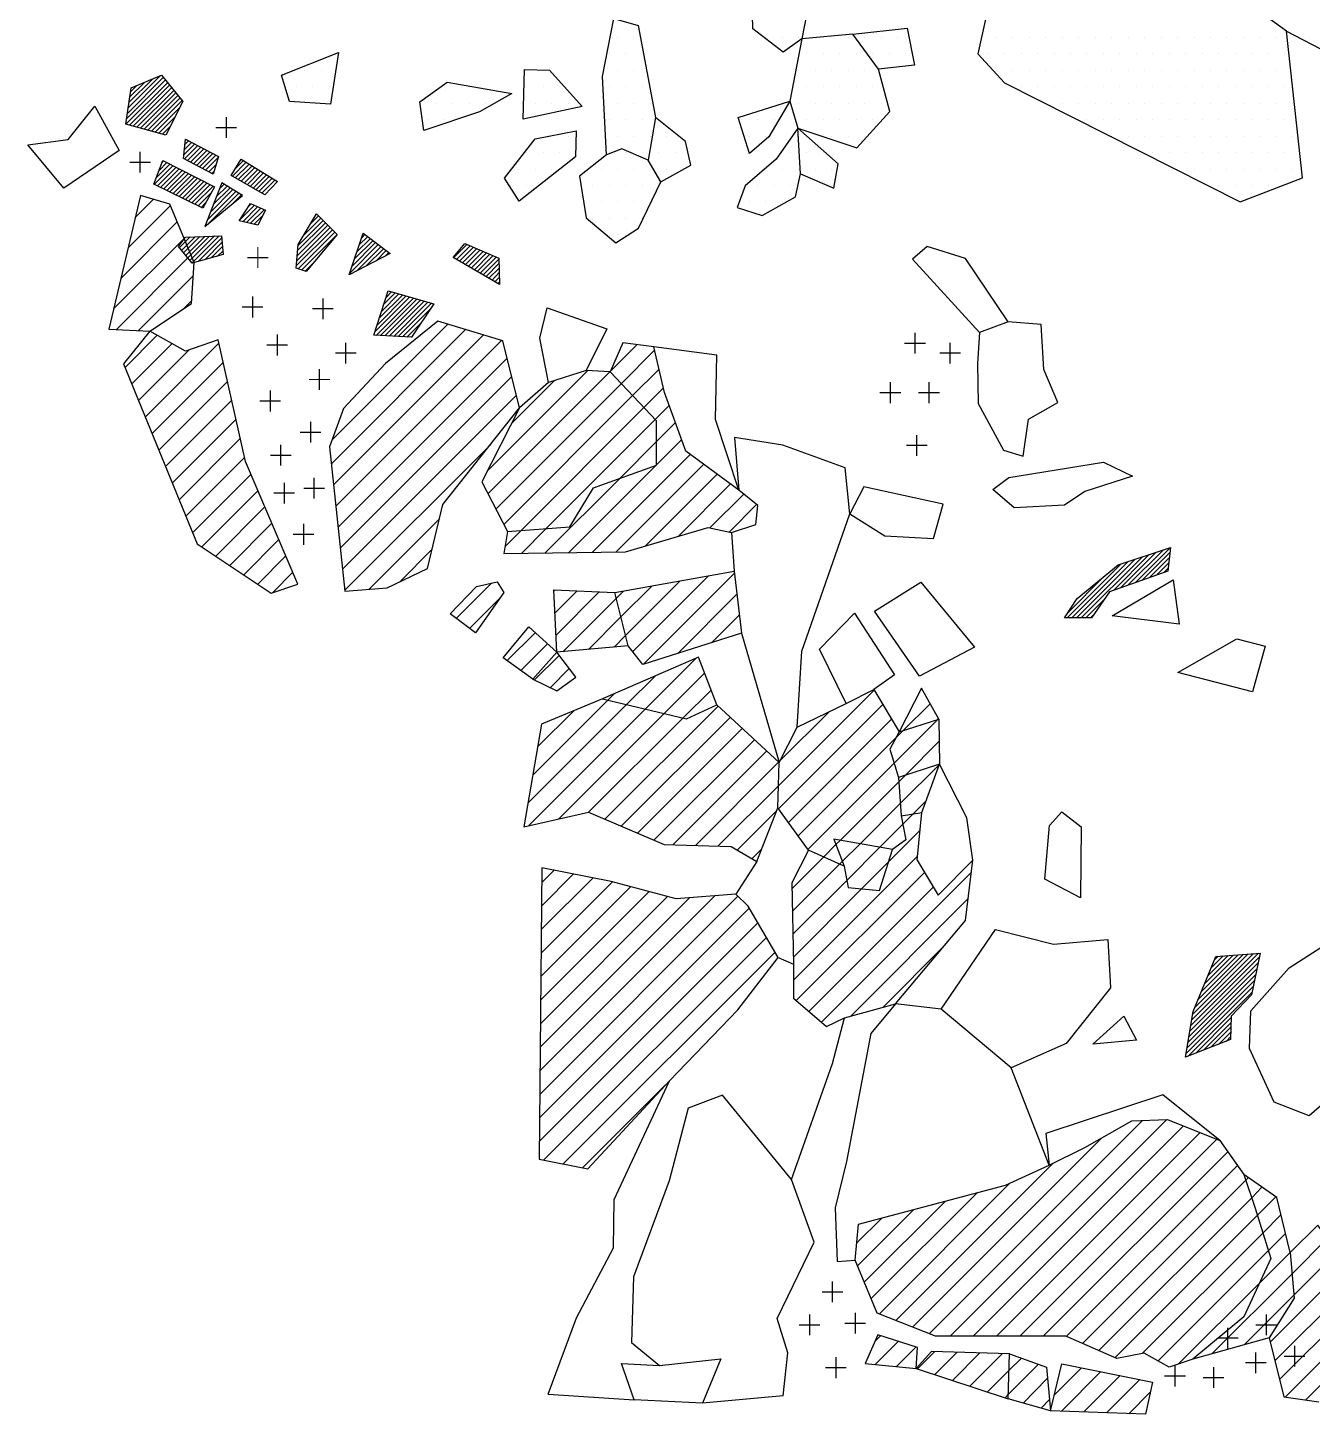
# Model space of a CAD drawing. Header units: metres. Extents: x -439 to -189, y -1561 to -1210.
# Drawn here: x -389.1 to -291.7, y -1560.7 to -1455.5 of the extents above; entities that cross this region are included whole.
import ezdxf

# ---------------------------------------------------------------- set-up
doc = ezdxf.new("R2010")
doc.units = ezdxf.units.M
doc.header["$LTSCALE"] = 25
doc.header["$MEASUREMENT"] = 0
doc.layers.get('0').update_dxf_attribs({"linetype": 'CONTINUOUS'})
for name, color, linetype in [('BEFUND', 1, 'CONTINUOUS'), ('FEUER', 1, 'CONTINUOUS'), ('KNOCHEN', 2, 'CONTINUOUS'), ('KNOCHENSCHRAFF', 2, 'CONTINUOUS'), ('STEINE', 4, 'CONTINUOUS'), ('STEINESCHRAFF', 4, 'CONTINUOUS')]:
    doc.layers.add(name, color=color, linetype=linetype)

# ---------------------------------------------------------------- blocks, each defined once
blk = doc.blocks.new('*X1')
at = {"color": 0}
for p, q in [((-381.51, -1461.61), (-379.06, -1459.16)), ((-381.69, -1462.85), (-378.53, -1459.7)), ((-381.63, -1462.44), (-378.69, -1459.5)), ((-381.57, -1462.03), (-378.85, -1459.31)), ((-381.45, -1461.2), (-379.67, -1459.42)), ((-381.41, -1462.93), (-378.37, -1459.89)), ((-381.38, -1460.78), (-380.28, -1459.68)), ((-381.32, -1460.37), (-380.89, -1459.93)), ((-381.13, -1463), (-378.21, -1460.08)), ((-380.85, -1463.08), (-378.05, -1460.28)), ((-380.57, -1463.15), (-377.89, -1460.47)), ((-380.29, -1463.23), (-377.73, -1460.67)), ((-380.01, -1463.3), (-377.57, -1460.86)), ((-379.73, -1463.37), (-377.41, -1461.06)), ((-379.45, -1463.45), (-377.6, -1461.59)), ((-379.18, -1463.52), (-377.95, -1462.3)), ((-378.9, -1463.6), (-378.31, -1463.01)), ((-377.28, -1465.17), (-376.46, -1464.35)), ((-377.24, -1464.77), (-376.69, -1464.22)), ((-377.2, -1464.38), (-376.92, -1464.1)), ((-377.16, -1463.98), (-377.15, -1463.98)), ((-377.25, -1465.49), (-376.23, -1464.47)), ((-377.02, -1465.61), (-376, -1464.59)), ((-376.79, -1465.73), (-375.77, -1464.71)), ((-376.55, -1465.85), (-375.54, -1464.84)), ((-376.32, -1465.97), (-375.31, -1464.96)), ((-376.09, -1466.09), (-375.08, -1465.08)), ((-375.86, -1466.22), (-374.85, -1465.21)), ((-375.63, -1466.34), (-374.7, -1465.41)), ((-379.52, -1467.4), (-378.12, -1466)), ((-379.38, -1466.91), (-378.35, -1465.88)), ((-379.28, -1467.52), (-377.88, -1466.12)), ((-379.17, -1466.35), (-378.58, -1465.76)), ((-379.05, -1467.64), (-377.65, -1466.24)), ((-378.96, -1465.78), (-378.82, -1465.64)), ((-378.81, -1467.76), (-377.41, -1466.36)), ((-378.57, -1467.87), (-377.18, -1466.48)), ((-375.39, -1466.46), (-374.86, -1465.92)), ((-375.16, -1466.58), (-375.01, -1466.43)), ((-373.6, -1466.79), (-372.55, -1465.74)), ((-373.38, -1466.92), (-372.33, -1465.87)), ((-373.37, -1466.2), (-372.77, -1465.61)), ((-373.15, -1467.05), (-372.11, -1466.01)), ((-372.93, -1467.18), (-371.9, -1466.14)), ((-372.71, -1467.31), (-371.68, -1466.28)), ((-372.48, -1467.44), (-371.46, -1466.41)), ((-372.26, -1467.57), (-371.24, -1466.55)), ((-378.34, -1467.99), (-376.94, -1466.59)), ((-378.1, -1468.11), (-376.71, -1466.71)), ((-377.86, -1468.22), (-376.47, -1466.83)), ((-377.63, -1468.34), (-376.24, -1466.95)), ((-377.39, -1468.46), (-376, -1467.07)), ((-377.15, -1468.57), (-375.77, -1467.19)), ((-376.92, -1468.69), (-375.54, -1467.31)), ((-376.68, -1468.81), (-375.3, -1467.43)), ((-376.44, -1468.92), (-375.07, -1467.55)), ((-374.83, -1468.37), (-374, -1467.54)), ((-374.61, -1467.79), (-374.22, -1467.41)), ((-372.03, -1467.7), (-371.02, -1466.68)), ((-371.81, -1467.83), (-370.8, -1466.81)), ((-371.59, -1467.96), (-370.58, -1466.95)), ((-371.36, -1468.09), (-370.36, -1467.08)), ((-376.21, -1469.04), (-375.21, -1468.05)), ((-375.49, -1470.1), (-373.34, -1467.95)), ((-375.44, -1470.4), (-373.12, -1468.08)), ((-375.27, -1469.52), (-373.56, -1467.81)), ((-375.05, -1468.94), (-373.78, -1467.68)), ((-373.48, -1468.79), (-372.91, -1468.21)), ((-375.97, -1469.16), (-375.62, -1468.8)), ((-373.04, -1470.11), (-371.93, -1469)), ((-372.82, -1470.25), (-371.69, -1469.12)), ((-372.53, -1470.31), (-371.44, -1469.23)), ((-372.37, -1469.09), (-372.17, -1468.89)), ((-372.24, -1470.38), (-371.2, -1469.34)), ((-371.95, -1470.44), (-371.32, -1469.81)), ((-368.72, -1473.22), (-366.19, -1470.69)), ((-368.68, -1472.83), (-366.36, -1470.51)), ((-368.65, -1472.44), (-366.54, -1470.33)), ((-368.61, -1472.06), (-366.72, -1470.16)), ((-368.2, -1471.29), (-366.89, -1469.98)), ((-367.69, -1470.43), (-367.07, -1469.8)), ((-377.61, -1472.21), (-376.8, -1471.4)), ((-377.45, -1472.41), (-376.43, -1471.39)), ((-377.3, -1472.6), (-376.06, -1471.37)), ((-377.14, -1472.8), (-375.7, -1471.36)), ((-376.98, -1473), (-375.33, -1471.35)), ((-376.82, -1473.19), (-374.96, -1471.33)), ((-376.67, -1473.39), (-374.6, -1471.32)), ((-376.19, -1473.27), (-374.4, -1471.48)), ((-375.7, -1473.13), (-374.38, -1471.81)), ((-368.75, -1473.6), (-366.01, -1470.86)), ((-368.61, -1473.82), (-365.83, -1471.04)), ((-368.34, -1473.9), (-365.66, -1471.22)), ((-364.33, -1473.07), (-362.93, -1471.67)), ((-364.15, -1472.54), (-363.13, -1471.52)), ((-363.97, -1472), (-363.33, -1471.37)), ((-363.78, -1471.47), (-363.54, -1471.22)), ((-375.21, -1472.99), (-374.36, -1472.14)), ((-374.72, -1472.85), (-374.33, -1472.47)), ((-364.69, -1474.14), (-362.53, -1471.98)), ((-364.51, -1473.61), (-362.73, -1471.82)), ((-364.18, -1473.99), (-362.32, -1472.13)), ((-363.44, -1473.6), (-362.12, -1472.28)), ((-362.7, -1473.21), (-361.92, -1472.43)), ((-361.96, -1472.82), (-361.72, -1472.58)), ((-356.81, -1472.98), (-355.8, -1471.97)), ((-356.59, -1473.11), (-355.55, -1472.07)), ((-356.36, -1473.24), (-355.31, -1472.18)), ((-356.14, -1473.37), (-355.06, -1472.29)), ((-355.92, -1473.5), (-354.81, -1472.39)), ((-355.69, -1473.63), (-354.56, -1472.5)), ((-355.47, -1473.76), (-354.32, -1472.61)), ((-355.24, -1473.89), (-354.07, -1472.71)), ((-355.02, -1474.02), (-353.82, -1472.82)), ((-368.08, -1473.99), (-367.45, -1473.37)), ((-354.8, -1474.15), (-353.58, -1472.93)), ((-354.57, -1474.28), (-353.38, -1473.08)), ((-354.35, -1474.41), (-353.37, -1473.42)), ((-354.13, -1474.54), (-353.36, -1473.77)), ((-353.9, -1474.67), (-353.35, -1474.11)), ((-353.68, -1474.8), (-353.34, -1474.46)), ((-353.46, -1474.93), (-353.33, -1474.8)), ((-362.77, -1478.58), (-360.15, -1475.96)), ((-362.6, -1478.06), (-360.42, -1475.88)), ((-362.44, -1477.54), (-360.7, -1475.81)), ((-362.27, -1477.03), (-360.98, -1475.73)), ((-362.11, -1476.51), (-361.25, -1475.65)), ((-361.94, -1475.99), (-361.53, -1475.57)), ((-362.7, -1478.87), (-359.87, -1476.04)), ((-362.37, -1478.89), (-359.6, -1476.12)), ((-362.03, -1478.91), (-359.32, -1476.19)), ((-361.7, -1478.93), (-359.04, -1476.27)), ((-361.36, -1478.95), (-358.77, -1476.35)), ((-361.03, -1478.96), (-358.49, -1476.43)), ((-360.69, -1478.98), (-358.59, -1476.88)), ((-360.36, -1479), (-359.28, -1477.92)), ((-360.02, -1479.02), (-359.97, -1478.97)), ((-309.54, -1500.31), (-305.09, -1495.86)), ((-309.19, -1500.31), (-304.56, -1495.69)), ((-306.74, -1498.22), (-304.03, -1495.51)), ((-306.2, -1498.02), (-303.5, -1495.33)), ((-305.65, -1497.83), (-302.98, -1495.16)), ((-305.1, -1497.64), (-302.45, -1494.98)), ((-304.55, -1497.44), (-302.45, -1495.33)), ((-304, -1497.25), (-302.49, -1495.73)), ((-310.25, -1500.31), (-306.15, -1496.21)), ((-309.9, -1500.31), (-305.62, -1496.04)), ((-303.45, -1497.05), (-302.54, -1496.13)), ((-302.91, -1496.86), (-302.58, -1496.53)), ((-310.18, -1499.89), (-307.49, -1497.2)), ((-309.51, -1498.86), (-309.44, -1498.79)), ((-308.84, -1500.31), (-307.48, -1498.95)), ((-308.48, -1500.31), (-308.28, -1500.11)), ((-300.95, -1531.67), (-295.76, -1526.48)), ((-300.88, -1531.24), (-295.67, -1526.03)), ((-300.81, -1530.82), (-295.74, -1525.75)), ((-300.74, -1530.4), (-296.12, -1525.78)), ((-300.59, -1529.89), (-296.51, -1525.81)), ((-300.34, -1529.29), (-296.89, -1525.84)), ((-300.09, -1528.68), (-297.27, -1525.87)), ((-299.83, -1528.08), (-297.65, -1525.9)), ((-299.58, -1527.47), (-298.03, -1525.93)), ((-299.33, -1526.87), (-298.42, -1525.95)), ((-299.08, -1526.26), (-298.8, -1525.98)), ((-301.08, -1532.51), (-295.95, -1527.38)), ((-301.02, -1532.09), (-295.86, -1526.93)), ((-301.22, -1533.36), (-296.14, -1528.27)), ((-301.15, -1532.93), (-296.04, -1527.82)), ((-301.07, -1533.56), (-296.23, -1528.72)), ((-300.49, -1533.34), (-297.8, -1530.64)), ((-299.92, -1533.11), (-297.81, -1531.01)), ((-299.34, -1532.89), (-297.83, -1531.37)), ((-298.76, -1532.67), (-297.84, -1531.74)), ((-298.19, -1532.44), (-297.85, -1532.1))]:
    blk.add_line(p, q, dxfattribs=at)
blk = doc.blocks.new('*X2')
at = {"color": 0}
for p, q in [((-380.97, -1469.92), (-379.6, -1468.54)), ((-381.52, -1472.23), (-378.3, -1469.01)), ((-382.07, -1474.55), (-377.78, -1470.26)), ((-382.62, -1476.87), (-377.26, -1471.51)), ((-382.4, -1478.42), (-376.98, -1473)), ((-380.72, -1478.5), (-376.57, -1474.36)), ((-377.28, -1476.83), (-376.7, -1476.25)), ((-366.04, -1486.8), (-357.26, -1478.03)), ((-381.75, -1481.3), (-379.31, -1478.86)), ((-366.09, -1488.62), (-355.9, -1478.43)), ((-365.92, -1490.22), (-354.54, -1478.84)), ((-381.24, -1482.56), (-378.18, -1479.5)), ((-380.73, -1483.81), (-376.89, -1479.97)), ((-380.21, -1485.07), (-374.62, -1479.47)), ((-365.75, -1491.82), (-353.18, -1479.25)), ((-344.91, -1481.58), (-342.91, -1479.58)), ((-344.08, -1482.53), (-341.56, -1480)), ((-379.7, -1486.32), (-374.29, -1480.92)), ((-365.58, -1493.42), (-352.75, -1480.59)), ((-365.41, -1495.02), (-352.4, -1482)), ((-354.25, -1489.15), (-346.63, -1481.54)), ((-354.2, -1490.88), (-344.96, -1481.63)), ((-352.4, -1485.54), (-349.16, -1482.29)), ((-343.23, -1483.44), (-341.22, -1481.43)), ((-379.19, -1487.58), (-373.97, -1482.36)), ((-353.61, -1492.05), (-344.08, -1482.53)), ((-342.37, -1484.35), (-340.89, -1482.86)), ((-378.67, -1488.83), (-373.64, -1483.8)), ((-365.24, -1496.61), (-352.05, -1483.42)), ((-353.01, -1493.22), (-343.23, -1483.44)), ((-351.69, -1493.67), (-342.37, -1484.35)), ((-341.51, -1485.26), (-340.45, -1484.19)), ((-378.16, -1490.08), (-373.32, -1485.24)), ((-349.78, -1493.53), (-341.51, -1485.26)), ((-341.42, -1486.93), (-339.97, -1485.48)), ((-377.65, -1491.34), (-372.99, -1486.68)), ((-365.07, -1498.21), (-354, -1487.14)), ((-344.21, -1489.72), (-341.42, -1486.93)), ((-341.42, -1488.7), (-339.5, -1486.78)), ((-377.13, -1492.59), (-372.67, -1488.13)), ((-346.28, -1495.32), (-338.84, -1487.89)), ((-344.48, -1495.3), (-337.83, -1488.64)), ((-376.62, -1493.85), (-372.18, -1489.41)), ((-348.07, -1495.35), (-341.44, -1488.72)), ((-342.26, -1494.85), (-336.81, -1489.39)), ((-341.44, -1488.72), (-341.42, -1488.7)), ((-375.93, -1494.92), (-371.65, -1490.65)), ((-349.87, -1495.38), (-344.21, -1489.72)), ((-339.77, -1494.12), (-335.79, -1490.14)), ((-337.37, -1493.48), (-334.79, -1490.91)), ((-335.89, -1493.78), (-333.82, -1491.71)), ((-374.87, -1495.63), (-371.13, -1491.89)), ((-363.22, -1498.13), (-357.89, -1492.79)), ((-373.8, -1496.34), (-370.6, -1493.13)), ((-352.91, -1494.89), (-351.69, -1493.67)), ((-351.66, -1495.41), (-349.78, -1493.53)), ((-372.74, -1497.04), (-370.07, -1494.37)), ((-371.68, -1497.75), (-369.54, -1495.61)), ((-360.87, -1497.54), (-358.46, -1495.13)), ((-370.54, -1498.38), (-369.02, -1496.85)), ((-342.41, -1503.83), (-335.5, -1496.92)), ((-356.61, -1500.35), (-353.92, -1497.66)), ((-344.12, -1500.24), (-341.77, -1497.89)), ((-343.77, -1501.65), (-339.62, -1497.5)), ((-343.22, -1502.87), (-337.46, -1497.12)), ((-355.59, -1501.1), (-353.28, -1498.79)), ((-349.22, -1498.27), (-349.14, -1498.19)), ((-349.13, -1499.95), (-347.45, -1498.26)), ((-349.04, -1501.63), (-345.76, -1498.34)), ((-348.53, -1502.88), (-344.48, -1498.83)), ((-344.48, -1498.83), (-343.92, -1498.27)), ((-339.81, -1503), (-335.31, -1498.5)), ((-337.22, -1502.18), (-335.13, -1500.08)), ((-346.58, -1502.7), (-344.12, -1500.24)), ((-352.74, -1503.55), (-350.62, -1501.43)), ((-351.71, -1504.3), (-349.69, -1502.27)), ((-344.63, -1502.52), (-343.77, -1501.65)), ((-350.67, -1505.02), (-348.8, -1503.15)), ((-342.26, -1507.22), (-338.41, -1503.37)), ((-349.47, -1505.59), (-348.04, -1504.16)), ((-343.69, -1506.88), (-341.53, -1504.72)), ((-340.84, -1507.57), (-337.77, -1504.49)), ((-345.11, -1506.54), (-344.64, -1506.06)), ((-339.42, -1507.91), (-337.28, -1505.78)), ((-332.17, -1513.04), (-324.91, -1505.78)), ((-321.39, -1505.79), (-321.29, -1505.69)), ((-351.17, -1514.36), (-343.69, -1506.88)), ((-351.13, -1516.08), (-342.26, -1507.22)), ((-350.81, -1512.23), (-345.11, -1506.54)), ((-350.45, -1510.1), (-347.69, -1507.35)), ((-348.84, -1515.56), (-340.84, -1507.57)), ((-345.33, -1515.59), (-336.74, -1507.01)), ((-332.16, -1514.79), (-324.25, -1506.88)), ((-332.04, -1511.14), (-328.35, -1507.45)), ((-322.69, -1508.86), (-320.65, -1506.82)), ((-346.57, -1515.06), (-339.42, -1507.91)), ((-344.09, -1516.12), (-335.83, -1507.86)), ((-331.41, -1515.82), (-323.58, -1507.99)), ((-323.39, -1511.33), (-320.08, -1508.02)), ((-320.08, -1508.02), (-320.01, -1507.95)), ((-342.85, -1516.64), (-334.91, -1508.71)), ((-341.61, -1517.17), (-333.99, -1509.56)), ((-330.67, -1516.84), (-323.25, -1509.42)), ((-323.25, -1509.42), (-322.69, -1508.86)), ((-322.55, -1512.26), (-319.97, -1509.67)), ((-340.19, -1517.52), (-333.07, -1510.41)), ((-338.47, -1517.57), (-332.16, -1511.26)), ((-329.92, -1517.86), (-323.39, -1511.33)), ((-322.92, -1514.39), (-319.95, -1511.43)), ((-327.48, -1517.19), (-323.03, -1512.74)), ((-323.03, -1512.74), (-322.55, -1512.26)), ((-336.76, -1517.63), (-332.17, -1513.04)), ((-325.97, -1517.45), (-322.92, -1514.39)), ((-321.94, -1515.18), (-320.95, -1514.2)), ((-335.29, -1517.92), (-332.32, -1514.96)), ((-324.46, -1517.71), (-322.73, -1515.97)), ((-322.73, -1515.97), (-321.94, -1515.18)), ((-323.81, -1518.82), (-321.4, -1516.42)), ((-334.17, -1518.57), (-333.45, -1517.85)), ((-328.73, -1518.44), (-327.8, -1517.5)), ((-327.8, -1517.5), (-327.48, -1517.19)), ((-327.32, -1518.79), (-325.97, -1517.45)), ((-326.98, -1520.23), (-324.46, -1517.71)), ((-331.15, -1520.86), (-328.73, -1518.44)), ((-331.11, -1522.58), (-327.52, -1518.99)), ((-331.01, -1527.79), (-321.6, -1518.38)), ((-327.52, -1518.99), (-327.32, -1518.79)), ((-325.85, -1520.86), (-323.81, -1518.82)), ((-350.16, -1523.95), (-346.23, -1520.03)), ((-350.14, -1522.17), (-347.71, -1519.74)), ((-350.12, -1520.38), (-349.19, -1519.45)), ((-330.81, -1529.35), (-321.08, -1519.62)), ((-328.9, -1530.99), (-317.51, -1519.6)), ((-350.21, -1529.31), (-341.97, -1521.07)), ((-350.19, -1527.53), (-343.37, -1520.7)), ((-350.17, -1525.74), (-344.76, -1520.33)), ((-331.07, -1524.31), (-326.98, -1520.23)), ((-331.03, -1526.04), (-325.85, -1520.86)), ((-329.86, -1530.17), (-320.42, -1520.73)), ((-350.28, -1536.46), (-335.25, -1521.42)), ((-350.27, -1534.67), (-337, -1521.4)), ((-350.25, -1532.88), (-338.91, -1521.55)), ((-350.23, -1531.1), (-340.58, -1521.45)), ((-326.68, -1530.53), (-317.76, -1521.61)), ((-350.3, -1538.24), (-334.39, -1522.33)), ((-350.32, -1540.03), (-333.73, -1523.44)), ((-349.98, -1541.45), (-333.08, -1524.55)), ((-324.24, -1529.86), (-319.58, -1525.2)), ((-348.49, -1541.74), (-332.42, -1525.66)), ((-347.01, -1542.02), (-340.73, -1535.74)), ((-320.72, -1554.62), (-304.54, -1538.44)), ((-319.14, -1554.81), (-302.7, -1538.37)), ((-317.38, -1554.81), (-301.42, -1538.86)), ((-321.99, -1554.12), (-307.65, -1539.78)), ((-315.61, -1554.81), (-300.16, -1539.36)), ((-313.84, -1554.82), (-298.89, -1539.87)), ((-312.08, -1554.82), (-298.07, -1540.81)), ((-323.26, -1553.63), (-311.31, -1541.68)), ((-310.32, -1554.83), (-297.34, -1541.85)), ((-324.53, -1553.13), (-314.6, -1543.2)), ((-309.09, -1555.37), (-296.7, -1542.98)), ((-296.7, -1542.98), (-296.51, -1542.79)), ((-325.13, -1551.96), (-317.09, -1543.92)), ((-307.86, -1555.9), (-296.25, -1544.3)), ((-296.25, -1544.3), (-295.47, -1543.51)), ((-295.82, -1545.63), (-294.42, -1544.24)), ((-326.17, -1549.47), (-321.9, -1545.19)), ((-325.65, -1550.71), (-319.49, -1544.56)), ((-326.23, -1547.75), (-324.3, -1545.82)), ((-306.63, -1556.44), (-295.82, -1545.63)), ((-295.4, -1546.98), (-294.03, -1545.61)), ((-304.55, -1556.13), (-295.4, -1546.98)), ((-294.99, -1548.34), (-293.68, -1547.03)), ((-293.19, -1550.08), (-290.52, -1547.4)), ((-303.35, -1556.69), (-294.99, -1548.34)), ((-295.67, -1550.78), (-293.34, -1548.45)), ((-293.05, -1551.7), (-289.78, -1548.43)), ((-294.84, -1555.26), (-289.05, -1549.46)), ((-299.27, -1556.15), (-293.19, -1550.08)), ((-294.49, -1556.67), (-288.31, -1550.5)), ((-301.82, -1556.93), (-295.67, -1550.78)), ((-296.81, -1555.46), (-293.05, -1551.7)), ((-294.13, -1558.09), (-287.56, -1551.52)), ((-293.71, -1559.43), (-286.76, -1552.48)), ((-324.84, -1555.21), (-324.41, -1554.77)), ((-324.83, -1556.96), (-323.07, -1555.2)), ((-323.21, -1557.11), (-321.73, -1555.64)), ((-321.62, -1557.29), (-320.32, -1555.99)), ((-320.29, -1557.72), (-318.6, -1556.03)), ((-318.96, -1558.16), (-316.87, -1556.08)), ((-317.63, -1558.6), (-315.15, -1556.13)), ((-314.73, -1559.24), (-312.43, -1556.94)), ((-314.68, -1557.42), (-313.73, -1556.47)), ((-310.67, -1556.95), (-310.64, -1556.91)), ((-316.3, -1559.04), (-314.68, -1557.42)), ((-313.6, -1559.88), (-311.76, -1558.03)), ((-311.24, -1559.29), (-309.16, -1557.21)), ((-310.69, -1560.5), (-307.69, -1557.5)), ((-308.99, -1560.56), (-306.22, -1557.8)), ((-292.15, -1559.64), (-289.91, -1557.4)), ((-307.28, -1560.63), (-304.75, -1558.1)), ((-305.57, -1560.69), (-303.95, -1559.06)), ((-314.97, -1559.48), (-314.73, -1559.24)), ((-312.23, -1560.27), (-311.61, -1559.65))]:
    blk.add_line(p, q, dxfattribs=at)
blk = doc.blocks.new('LB')
at = {"layer": 'FEUER', "const_width": 0.1}
for points in [[(0, 0), (0, -1.6)], [(-0.8, -0.8), (0.8, -0.8)]]:
    blk.add_lwpolyline(points, dxfattribs=at)
blk = doc.blocks.new('*X4')
at = {"color": 0}
for p, q in [((-344.375, -1456.25), (-344.375, -1456.25)), ((-343.125, -1456.25), (-343.125, -1456.25)), ((-333.125, -1456.25), (-333.125, -1456.25)), ((-331.875, -1456.25), (-331.875, -1456.25)), ((-330.625, -1456.25), (-330.625, -1456.25)), ((-328.125, -1456.25), (-328.125, -1456.25)), ((-326.875, -1456.25), (-326.875, -1456.25)), ((-325.625, -1456.25), (-325.625, -1456.25)), ((-324.375, -1456.25), (-324.375, -1456.25)), ((-323.125, -1456.25), (-323.125, -1456.25)), ((-315.625, -1456.25), (-315.625, -1456.25)), ((-314.375, -1456.25), (-314.375, -1456.25)), ((-313.125, -1456.25), (-313.125, -1456.25)), ((-311.875, -1456.25), (-311.875, -1456.25)), ((-310.625, -1456.25), (-310.625, -1456.25)), ((-309.375, -1456.25), (-309.375, -1456.25)), ((-308.125, -1456.25), (-308.125, -1456.25)), ((-306.875, -1456.25), (-306.875, -1456.25)), ((-305.625, -1456.25), (-305.625, -1456.25)), ((-304.375, -1456.25), (-304.375, -1456.25)), ((-303.125, -1456.25), (-303.125, -1456.25)), ((-301.875, -1456.25), (-301.875, -1456.25)), ((-300.625, -1456.25), (-300.625, -1456.25)), ((-299.375, -1456.25), (-299.375, -1456.25)), ((-298.125, -1456.25), (-298.125, -1456.25)), ((-296.875, -1456.25), (-296.875, -1456.25)), ((-295.625, -1456.25), (-295.625, -1456.25)), ((-294.375, -1456.25), (-294.375, -1456.25)), ((-345, -1457.5), (-345, -1457.5)), ((-343.75, -1457.5), (-343.75, -1457.5)), ((-342.5, -1457.5), (-342.5, -1457.5)), ((-330, -1457.5), (-330, -1457.5)), ((-328.75, -1457.5), (-328.75, -1457.5)), ((-327.5, -1457.5), (-327.5, -1457.5)), ((-326.25, -1457.5), (-326.25, -1457.5)), ((-325, -1457.5), (-325, -1457.5)), ((-323.75, -1457.5), (-323.75, -1457.5)), ((-322.5, -1457.5), (-322.5, -1457.5)), ((-316.25, -1457.5), (-316.25, -1457.5)), ((-315, -1457.5), (-315, -1457.5)), ((-313.75, -1457.5), (-313.75, -1457.5)), ((-312.5, -1457.5), (-312.5, -1457.5)), ((-311.25, -1457.5), (-311.25, -1457.5)), ((-310, -1457.5), (-310, -1457.5)), ((-308.75, -1457.5), (-308.75, -1457.5)), ((-307.5, -1457.5), (-307.5, -1457.5)), ((-306.25, -1457.5), (-306.25, -1457.5)), ((-305, -1457.5), (-305, -1457.5)), ((-303.75, -1457.5), (-303.75, -1457.5)), ((-302.5, -1457.5), (-302.5, -1457.5)), ((-301.25, -1457.5), (-301.25, -1457.5)), ((-300, -1457.5), (-300, -1457.5)), ((-298.75, -1457.5), (-298.75, -1457.5)), ((-297.5, -1457.5), (-297.5, -1457.5)), ((-296.25, -1457.5), (-296.25, -1457.5)), ((-295, -1457.5), (-295, -1457.5)), ((-293.75, -1457.5), (-293.75, -1457.5)), ((-368.125, -1458.75), (-368.125, -1458.75)), ((-366.875, -1458.75), (-366.875, -1458.75)), ((-350.625, -1458.75), (-350.625, -1458.75)), ((-344.375, -1458.75), (-344.375, -1458.75)), ((-343.125, -1458.75), (-343.125, -1458.75)), ((-330.625, -1458.75), (-330.625, -1458.75)), ((-329.375, -1458.75), (-329.375, -1458.75)), ((-328.125, -1458.75), (-328.125, -1458.75)), ((-326.875, -1458.75), (-326.875, -1458.75)), ((-325.625, -1458.75), (-325.625, -1458.75)), ((-315.625, -1458.75), (-315.625, -1458.75)), ((-314.375, -1458.75), (-314.375, -1458.75)), ((-313.125, -1458.75), (-313.125, -1458.75)), ((-311.875, -1458.75), (-311.875, -1458.75)), ((-310.625, -1458.75), (-310.625, -1458.75)), ((-309.375, -1458.75), (-309.375, -1458.75)), ((-308.125, -1458.75), (-308.125, -1458.75)), ((-306.875, -1458.75), (-306.875, -1458.75)), ((-305.625, -1458.75), (-305.625, -1458.75)), ((-304.375, -1458.75), (-304.375, -1458.75)), ((-303.125, -1458.75), (-303.125, -1458.75)), ((-301.875, -1458.75), (-301.875, -1458.75)), ((-300.625, -1458.75), (-300.625, -1458.75)), ((-299.375, -1458.75), (-299.375, -1458.75)), ((-298.125, -1458.75), (-298.125, -1458.75)), ((-296.875, -1458.75), (-296.875, -1458.75)), ((-295.625, -1458.75), (-295.625, -1458.75)), ((-294.375, -1458.75), (-294.375, -1458.75)), ((-368.75, -1460), (-368.75, -1460)), ((-367.5, -1460), (-367.5, -1460)), ((-366.25, -1460), (-366.25, -1460)), ((-357.5, -1460), (-357.5, -1460)), ((-356.25, -1460), (-356.25, -1460)), ((-351.25, -1460), (-351.25, -1460)), ((-350, -1460), (-350, -1460)), ((-348.75, -1460), (-348.75, -1460)), ((-345, -1460), (-345, -1460)), ((-343.75, -1460), (-343.75, -1460)), ((-342.5, -1460), (-342.5, -1460)), ((-330, -1460), (-330, -1460)), ((-328.75, -1460), (-328.75, -1460)), ((-327.5, -1460), (-327.5, -1460)), ((-326.25, -1460), (-326.25, -1460)), ((-325, -1460), (-325, -1460)), ((-313.75, -1460), (-313.75, -1460)), ((-312.5, -1460), (-312.5, -1460)), ((-311.25, -1460), (-311.25, -1460)), ((-310, -1460), (-310, -1460)), ((-308.75, -1460), (-308.75, -1460)), ((-307.5, -1460), (-307.5, -1460)), ((-306.25, -1460), (-306.25, -1460)), ((-305, -1460), (-305, -1460)), ((-303.75, -1460), (-303.75, -1460)), ((-302.5, -1460), (-302.5, -1460)), ((-301.25, -1460), (-301.25, -1460)), ((-300, -1460), (-300, -1460)), ((-298.75, -1460), (-298.75, -1460)), ((-297.5, -1460), (-297.5, -1460)), ((-296.25, -1460), (-296.25, -1460)), ((-295, -1460), (-295, -1460)), ((-293.75, -1460), (-293.75, -1460)), ((-366.875, -1461.25), (-366.875, -1461.25)), ((-358.125, -1461.25), (-358.125, -1461.25)), ((-356.875, -1461.25), (-356.875, -1461.25)), ((-355.625, -1461.25), (-355.625, -1461.25)), ((-354.375, -1461.25), (-354.375, -1461.25)), ((-350.625, -1461.25), (-350.625, -1461.25)), ((-349.375, -1461.25), (-349.375, -1461.25)), ((-348.125, -1461.25), (-348.125, -1461.25)), ((-344.375, -1461.25), (-344.375, -1461.25)), ((-343.125, -1461.25), (-343.125, -1461.25)), ((-341.875, -1461.25), (-341.875, -1461.25)), ((-330.625, -1461.25), (-330.625, -1461.25)), ((-329.375, -1461.25), (-329.375, -1461.25)), ((-328.125, -1461.25), (-328.125, -1461.25)), ((-326.875, -1461.25), (-326.875, -1461.25)), ((-325.625, -1461.25), (-325.625, -1461.25)), ((-324.375, -1461.25), (-324.375, -1461.25)), ((-311.875, -1461.25), (-311.875, -1461.25)), ((-310.625, -1461.25), (-310.625, -1461.25)), ((-309.375, -1461.25), (-309.375, -1461.25)), ((-308.125, -1461.25), (-308.125, -1461.25)), ((-306.875, -1461.25), (-306.875, -1461.25)), ((-305.625, -1461.25), (-305.625, -1461.25)), ((-304.375, -1461.25), (-304.375, -1461.25)), ((-303.125, -1461.25), (-303.125, -1461.25)), ((-301.875, -1461.25), (-301.875, -1461.25)), ((-300.625, -1461.25), (-300.625, -1461.25)), ((-299.375, -1461.25), (-299.375, -1461.25)), ((-298.125, -1461.25), (-298.125, -1461.25)), ((-296.875, -1461.25), (-296.875, -1461.25)), ((-295.625, -1461.25), (-295.625, -1461.25)), ((-294.375, -1461.25), (-294.375, -1461.25)), ((-293.125, -1461.25), (-293.125, -1461.25)), ((-358.75, -1462.5), (-358.75, -1462.5)), ((-357.5, -1462.5), (-357.5, -1462.5)), ((-345, -1462.5), (-345, -1462.5)), ((-343.75, -1462.5), (-343.75, -1462.5)), ((-342.5, -1462.5), (-342.5, -1462.5)), ((-335, -1462.5), (-335, -1462.5)), ((-333.75, -1462.5), (-333.75, -1462.5)), ((-332.5, -1462.5), (-332.5, -1462.5)), ((-330, -1462.5), (-330, -1462.5)), ((-328.75, -1462.5), (-328.75, -1462.5)), ((-327.5, -1462.5), (-327.5, -1462.5)), ((-326.25, -1462.5), (-326.25, -1462.5)), ((-325, -1462.5), (-325, -1462.5)), ((-308.75, -1462.5), (-308.75, -1462.5)), ((-307.5, -1462.5), (-307.5, -1462.5)), ((-306.25, -1462.5), (-306.25, -1462.5)), ((-305, -1462.5), (-305, -1462.5)), ((-303.75, -1462.5), (-303.75, -1462.5)), ((-302.5, -1462.5), (-302.5, -1462.5)), ((-301.25, -1462.5), (-301.25, -1462.5)), ((-300, -1462.5), (-300, -1462.5)), ((-298.75, -1462.5), (-298.75, -1462.5)), ((-297.5, -1462.5), (-297.5, -1462.5)), ((-296.25, -1462.5), (-296.25, -1462.5)), ((-295, -1462.5), (-295, -1462.5)), ((-293.75, -1462.5), (-293.75, -1462.5)), ((-349.375, -1463.75), (-349.375, -1463.75)), ((-348.125, -1463.75), (-348.125, -1463.75)), ((-344.375, -1463.75), (-344.375, -1463.75)), ((-343.125, -1463.75), (-343.125, -1463.75)), ((-341.875, -1463.75), (-341.875, -1463.75)), ((-340.625, -1463.75), (-340.625, -1463.75)), ((-334.375, -1463.75), (-334.375, -1463.75)), ((-333.125, -1463.75), (-333.125, -1463.75)), ((-330.625, -1463.75), (-330.625, -1463.75)), ((-328.125, -1463.75), (-328.125, -1463.75)), ((-326.875, -1463.75), (-326.875, -1463.75)), ((-325.625, -1463.75), (-325.625, -1463.75)), ((-306.875, -1463.75), (-306.875, -1463.75)), ((-305.625, -1463.75), (-305.625, -1463.75)), ((-304.375, -1463.75), (-304.375, -1463.75)), ((-303.125, -1463.75), (-303.125, -1463.75)), ((-301.875, -1463.75), (-301.875, -1463.75)), ((-300.625, -1463.75), (-300.625, -1463.75)), ((-299.375, -1463.75), (-299.375, -1463.75)), ((-298.125, -1463.75), (-298.125, -1463.75)), ((-296.875, -1463.75), (-296.875, -1463.75)), ((-295.625, -1463.75), (-295.625, -1463.75)), ((-294.375, -1463.75), (-294.375, -1463.75)), ((-293.125, -1463.75), (-293.125, -1463.75)), ((-351.25, -1465), (-351.25, -1465)), ((-350, -1465), (-350, -1465)), ((-348.75, -1465), (-348.75, -1465)), ((-345, -1465), (-345, -1465)), ((-343.75, -1465), (-343.75, -1465)), ((-342.5, -1465), (-342.5, -1465)), ((-341.25, -1465), (-341.25, -1465)), ((-340, -1465), (-340, -1465)), ((-331.25, -1465), (-331.25, -1465)), ((-330, -1465), (-330, -1465)), ((-328.75, -1465), (-328.75, -1465)), ((-303.75, -1465), (-303.75, -1465)), ((-302.5, -1465), (-302.5, -1465)), ((-301.25, -1465), (-301.25, -1465)), ((-300, -1465), (-300, -1465)), ((-298.75, -1465), (-298.75, -1465)), ((-297.5, -1465), (-297.5, -1465)), ((-296.25, -1465), (-296.25, -1465)), ((-295, -1465), (-295, -1465)), ((-293.75, -1465), (-293.75, -1465)), ((-351.875, -1466.25), (-351.875, -1466.25)), ((-350.625, -1466.25), (-350.625, -1466.25)), ((-349.375, -1466.25), (-349.375, -1466.25)), ((-345.625, -1466.25), (-345.625, -1466.25)), ((-344.375, -1466.25), (-344.375, -1466.25)), ((-343.125, -1466.25), (-343.125, -1466.25)), ((-341.875, -1466.25), (-341.875, -1466.25)), ((-340.625, -1466.25), (-340.625, -1466.25)), ((-339.375, -1466.25), (-339.375, -1466.25)), ((-333.125, -1466.25), (-333.125, -1466.25)), ((-331.875, -1466.25), (-331.875, -1466.25)), ((-330.625, -1466.25), (-330.625, -1466.25)), ((-329.375, -1466.25), (-329.375, -1466.25)), ((-328.125, -1466.25), (-328.125, -1466.25)), ((-301.875, -1466.25), (-301.875, -1466.25)), ((-300.625, -1466.25), (-300.625, -1466.25)), ((-299.375, -1466.25), (-299.375, -1466.25)), ((-298.125, -1466.25), (-298.125, -1466.25)), ((-296.875, -1466.25), (-296.875, -1466.25)), ((-295.625, -1466.25), (-295.625, -1466.25)), ((-294.375, -1466.25), (-294.375, -1466.25)), ((-293.125, -1466.25), (-293.125, -1466.25)), ((-352.5, -1467.5), (-352.5, -1467.5)), ((-351.25, -1467.5), (-351.25, -1467.5)), ((-346.25, -1467.5), (-346.25, -1467.5)), ((-345, -1467.5), (-345, -1467.5)), ((-343.75, -1467.5), (-343.75, -1467.5)), ((-342.5, -1467.5), (-342.5, -1467.5)), ((-341.25, -1467.5), (-341.25, -1467.5)), ((-333.75, -1467.5), (-333.75, -1467.5)), ((-332.5, -1467.5), (-332.5, -1467.5)), ((-331.25, -1467.5), (-331.25, -1467.5)), ((-298.75, -1467.5), (-298.75, -1467.5)), ((-297.5, -1467.5), (-297.5, -1467.5)), ((-296.25, -1467.5), (-296.25, -1467.5)), ((-295, -1467.5), (-295, -1467.5)), ((-346.875, -1468.75), (-346.875, -1468.75)), ((-345.625, -1468.75), (-345.625, -1468.75)), ((-344.375, -1468.75), (-344.375, -1468.75)), ((-343.125, -1468.75), (-343.125, -1468.75)), ((-341.875, -1468.75), (-341.875, -1468.75)), ((-334.375, -1468.75), (-334.375, -1468.75)), ((-333.125, -1468.75), (-333.125, -1468.75)), ((-331.875, -1468.75), (-331.875, -1468.75)), ((-346.25, -1470), (-346.25, -1470)), ((-345, -1470), (-345, -1470)), ((-343.75, -1470), (-343.75, -1470)), ((-342.5, -1470), (-342.5, -1470)), ((-344.375, -1471.25), (-344.375, -1471.25))]:
    blk.add_line(p, q, dxfattribs=at)

msp = doc.modelspace()

# ---------------------------------------------------------------- linework, layer by layer
at = {"layer": 'BEFUND'}
msp.add_lwpolyline([(-293.6, -1455.8), (-282.71, -1461.46), (-267.27, -1464.38), (-255.01, -1473.11), (-248.18, -1476.73), (-235.81, -1480.46), (-232.76, -1486.93), (-229.6, -1490.55)], dxfattribs=at)
at = {"layer": 'KNOCHEN'}
for points in [[(-377.36, -1461.12), (-378.64, -1463.67), (-381.69, -1462.85), (-381.28, -1460.1), (-378.99, -1459.13), (-377.36, -1461.12)], [(-377.31, -1465.45), (-377.16, -1463.98), (-374.66, -1465.3), (-375.07, -1466.63), (-377.31, -1465.45)], [(-379.56, -1467.39), (-378.89, -1465.6), (-374.97, -1467.59), (-375.84, -1469.22), (-379.56, -1467.39)], [(-373.7, -1466.73), (-372.93, -1465.51), (-370.18, -1467.19), (-371.15, -1468.21), (-373.7, -1466.73)], [(-375.69, -1470.6), (-372.83, -1468.26), (-374.41, -1467.29), (-375.69, -1470.6)], [(-373.09, -1470.19), (-372.22, -1468.87), (-371.1, -1469.38), (-371.66, -1470.5), (-373.09, -1470.19)], [(-368.76, -1473.76), (-368.61, -1471.98), (-367.23, -1469.64), (-365.65, -1471.22), (-368, -1474.02), (-368.76, -1473.76)], [(-376.66, -1473.4), (-377.68, -1472.13), (-377.17, -1471.41), (-374.42, -1471.31), (-374.31, -1472.74), (-376.66, -1473.4)], [(-364.74, -1474.28), (-363.67, -1471.12), (-361.63, -1472.65), (-364.74, -1474.28)], [(-353.33, -1475), (-356.84, -1472.96), (-355.97, -1471.89), (-353.38, -1473.01), (-353.33, -1475)], [(-362.86, -1478.86), (-361.79, -1475.5), (-358.32, -1476.47), (-360.01, -1479.02), (-362.86, -1478.86)], [(-308.42, -1500.31), (-310.46, -1500.31), (-309.49, -1498.83), (-306.38, -1496.29), (-302.4, -1494.97), (-302.61, -1496.75), (-307.04, -1498.33), (-308.42, -1500.31)], [(-301.27, -1533.63), (-300.7, -1530.17), (-298.97, -1526), (-295.61, -1525.74), (-296.27, -1528.9), (-297.8, -1530.53), (-297.85, -1532.31), (-301.27, -1533.63)]]:
    msp.add_lwpolyline(points, dxfattribs=at)
at = {"layer": 'STEINE'}
for points in [[(-316.48, -1455.01), (-317.04, -1457.51), (-315, -1459.7), (-297.13, -1468.74), (-292.39, -1466.91), (-293.6, -1455.8), (-303.33, -1448.76), (-303.89, -1447.28), (-307.35, -1445.14), (-307.2, -1444.02), (-312.08, -1441.01), (-316.48, -1455.01)], [(-330.39, -1456.38), (-331.81, -1457.39), (-334.1, -1455.61), (-334.15, -1453.42), (-329.87, -1453.63), (-330.39, -1456.38)], [(-345.22, -1465.18), (-345.52, -1459.22), (-344.65, -1454.84), (-342.82, -1455.35), (-341.5, -1462.33), (-342.06, -1465.59)], [(-331.31, -1461.11), (-330.7, -1463.15), (-326.22, -1464.63), (-323.72, -1461.89), (-324.58, -1458.68), (-326.51, -1456.02), (-330.39, -1456.38), (-331.31, -1461.11)], [(-326.51, -1456.02), (-322.39, -1455.57), (-321.83, -1458.37), (-324.58, -1458.68)], [(-369.26, -1461.13), (-369.87, -1459.14), (-365.54, -1457.41), (-366.15, -1461.34), (-369.26, -1461.13)], [(-351.53, -1462.47), (-351.43, -1458.7), (-349.54, -1458.75), (-347.05, -1461.51), (-351.53, -1462.47)], [(-359.07, -1463.33), (-359.38, -1461.14), (-357.29, -1459.66), (-352.4, -1460.53), (-354.84, -1461.91), (-359.07, -1463.33)], [(-334.37, -1465.08), (-335.23, -1462.33), (-331.31, -1461.11), (-332.89, -1463.81), (-334.37, -1465.08)], [(-389.13, -1464.42), (-386.07, -1464.02), (-384.03, -1461.47), (-382.2, -1464.84), (-386.38, -1467.69), (-389.13, -1464.42)], [(-341.09, -1467.22), (-338.8, -1465.95), (-339.21, -1464.16), (-341.5, -1462.33)], [(-352.96, -1466.95), (-350.62, -1463.95), (-347.51, -1463.34), (-347.56, -1465.33), (-351.85, -1468.69), (-352.96, -1466.95)], [(-330.7, -1463.15), (-330.7, -1463.15), (-332.33, -1465.49), (-334.68, -1467.53), (-335.29, -1469.16), (-333.4, -1469.77), (-330.86, -1468.35), (-330.5, -1466.62), (-330.7, -1463.15)], [(-330.5, -1466.62), (-327.95, -1467.69), (-327.64, -1465.86), (-330.7, -1463.15)], [(-344.05, -1464.72), (-345.22, -1465.18), (-347.26, -1466.8), (-346.75, -1469.96), (-344.51, -1471.85), (-342.78, -1470.73), (-341.09, -1467.22), (-342.06, -1465.59), (-344.05, -1464.72)], [(-380.58, -1468.25), (-382.98, -1478.39), (-379.87, -1478.54), (-376.71, -1476.46), (-376.51, -1473.35), (-378.34, -1468.92), (-380.58, -1468.25)], [(-314.72, -1477.84), (-317.97, -1473.05), (-320.87, -1472.13), (-322, -1473.09), (-316.91, -1478.65)], [(-349.62, -1482.44), (-350.28, -1479.08), (-349.71, -1476.79), (-345.18, -1478.37), (-346.76, -1481.53)], [(-351.81, -1484.38), (-353.08, -1479.28), (-358.02, -1477.8), (-361.99, -1481), (-365.16, -1484.41), (-366.23, -1487.32), (-365.07, -1498.27), (-361.86, -1498.02), (-358.8, -1496.55), (-357.62, -1491.71), (-351.81, -1484.38)], [(-314.72, -1477.84), (-316.91, -1478.65), (-317.06, -1481), (-317.01, -1484.05), (-315.08, -1487.57), (-313.6, -1488.03), (-313.19, -1485.23), (-310.95, -1483.96), (-312.02, -1481.46), (-312.22, -1478.05), (-314.72, -1477.84)], [(-376.27, -1494.69), (-370.67, -1498.42), (-368.63, -1497.76), (-372.6, -1488.43), (-374.68, -1479.21), (-377.17, -1480.07), (-379.87, -1478.54), (-381.86, -1481.04), (-376.27, -1494.69)], [(-352.73, -1493.75), (-352.99, -1495.43), (-343.77, -1495.29), (-337.5, -1493.46), (-335.72, -1493.82), (-333.88, -1493.21), (-333.73, -1491.78), (-335.16, -1490.61), (-339.18, -1487.65), (-340.8, -1483.21), (-341.62, -1479.75), (-343.96, -1479.44), (-344.93, -1481.63)], [(-335.16, -1490.61), (-336.93, -1485.26), (-336.83, -1480.37), (-341.62, -1479.75)], [(-354.67, -1489.98), (-352.73, -1493.75), (-348, -1493.4), (-346.21, -1490.44), (-341.42, -1488.72), (-341.42, -1485.35), (-344.93, -1481.63), (-346.76, -1481.53), (-349.62, -1482.44), (-351.81, -1484.38), (-354.67, -1489.98)], [(-335.72, -1493.82), (-335.52, -1496.77), (-334.96, -1501.46), (-332.12, -1511.29), (-330.74, -1508.59), (-330.38, -1502.84), (-326.75, -1492.4), (-327.11, -1488.93), (-331.84, -1487.2), (-335.51, -1486.63), (-335.16, -1490.61)], [(-314.27, -1491.95), (-315.9, -1490.57), (-314.68, -1489.66), (-307.49, -1488.49), (-305.3, -1489.56), (-308.92, -1490.73), (-310.45, -1491.75), (-314.27, -1491.95)], [(-326.75, -1492.4), (-324.1, -1494.08), (-320.39, -1494.29), (-319.67, -1491.69), (-325.68, -1490.36), (-326.75, -1492.4)], [(-334.96, -1501.46), (-342.45, -1503.85), (-343.57, -1502.42), (-344.59, -1498.39), (-335.52, -1496.77)], [(-355.14, -1501.44), (-357.07, -1500.01), (-355.08, -1497.92), (-353.5, -1497.57), (-352.99, -1498.38), (-355.14, -1501.44)], [(-321.47, -1504.73), (-324.87, -1499.79), (-321.36, -1497.6), (-317.29, -1502.54), (-321.47, -1504.73)], [(-306.84, -1500.16), (-302.2, -1497.41), (-301.75, -1500.78), (-306.84, -1500.16)], [(-343.57, -1502.42), (-348.97, -1502.92), (-349.22, -1498.18), (-344.59, -1498.39)], [(-327.02, -1506.81), (-329.05, -1502.69), (-326.4, -1499.94), (-323.35, -1504.63), (-324.93, -1505.75)], [(-350.81, -1504.96), (-353.05, -1503.33), (-351.11, -1500.98), (-348.97, -1502.92), (-350.81, -1504.96)], [(-301.85, -1504.44), (-297.37, -1501.9), (-295.23, -1502.46), (-296.2, -1505.93), (-301.85, -1504.44)], [(-350.81, -1504.96), (-348.98, -1505.83), (-347.55, -1504.81), (-348.97, -1502.92)], [(-345.51, -1506.44), (-339.15, -1507.97), (-336.85, -1506.91), (-338.22, -1503.29), (-345.51, -1506.44)], [(-345.51, -1506.44), (-350.15, -1508.37), (-351.48, -1516.17)], [(-332.12, -1511.29), (-330.74, -1508.59), (-327.02, -1506.81), (-324.93, -1505.75), (-323, -1508.96), (-323.71, -1510.28), (-323.05, -1512.42), (-322.85, -1515.33), (-322.5, -1517.16), (-323.52, -1517.87), (-327.95, -1517.1), (-327.18, -1519.14)], [(-319.99, -1507.99), (-321.31, -1505.65), (-323, -1508.96)], [(-333.81, -1518.78), (-332.22, -1514.71), (-332.12, -1511.29), (-336.85, -1506.91)], [(-323, -1508.96), (-319.99, -1507.99), (-319.94, -1511.41)], [(-322.85, -1515.33), (-321.27, -1515.07), (-319.94, -1511.41), (-323.05, -1512.42)], [(-321.63, -1518.69), (-320.05, -1521.34), (-317.4, -1518.69), (-317.86, -1515.48), (-319.94, -1511.41)], [(-327.18, -1519.14), (-329.88, -1517.92), (-332.22, -1514.71)], [(-351.48, -1516.17), (-346.59, -1515.05), (-340.84, -1517.5), (-335.74, -1517.66), (-333.81, -1518.78), (-335.39, -1521.27)], [(-321.63, -1518.69), (-321.27, -1515.07)], [(-309.25, -1521.55), (-311.95, -1520.12), (-311.59, -1516.05), (-310.67, -1515.03), (-309.2, -1516.15), (-309.25, -1521.55)], [(-329.88, -1517.92), (-331.16, -1520.41), (-331.01, -1526.58), (-331.01, -1529.17), (-328.52, -1531.32), (-327.14, -1530.66), (-323.27, -1529.59), (-317.97, -1523.28), (-317.4, -1518.69)], [(-327.18, -1519.14), (-326.88, -1520.77), (-324.49, -1520.98), (-323.52, -1517.87)], [(-332.18, -1526.07), (-334.47, -1522.19), (-335.39, -1521.27), (-339.92, -1521.63), (-344.86, -1520.3), (-350.11, -1519.27), (-350.33, -1541.38)], [(-319.81, -1530), (-315.68, -1523.94), (-311.3, -1525.07), (-307.17, -1524.71), (-306.97, -1528.38), (-310.33, -1532.61), (-314.51, -1534.44)], [(-283.95, -1536.91), (-289.65, -1536.14), (-291.9, -1538.08), (-294.55, -1537.05), (-296.43, -1532.98), (-296.32, -1530.12), (-293.42, -1526.87), (-289.24, -1524.17), (-284.86, -1528.91), (-284.91, -1533.19), (-283.13, -1535.64), (-283.95, -1536.91)], [(-349.64, -1559.21), (-347.49, -1553.41), (-344.68, -1548.11), (-344.63, -1544.45), (-340.44, -1535.43), (-335.24, -1530.04), (-332.18, -1526.07), (-331.01, -1526.58)], [(-311.62, -1541.83), (-314.51, -1534.44), (-319.81, -1530), (-323.27, -1529.59), (-325.16, -1531.83), (-327, -1541.56), (-327.87, -1545.07), (-327.72, -1549.15), (-326.35, -1549.05)], [(-331.18, -1542.93), (-328.06, -1534.12), (-327.14, -1530.66)], [(-308.3, -1532.66), (-305.95, -1530.52), (-304.99, -1532.36), (-308.3, -1532.66)], [(-350.33, -1541.38), (-346.62, -1542.1), (-340.44, -1535.43)], [(-331.18, -1542.93), (-336.42, -1536.51), (-339.02, -1537.52), (-340.45, -1543.02), (-343.16, -1550.31), (-343.32, -1555.3), (-341.18, -1557.03)], [(-298.68, -1539.95), (-303, -1536.49), (-311.87, -1539.43), (-311.62, -1541.83)], [(-324.67, -1553.07), (-326.35, -1549.05), (-326.09, -1546.3), (-314.93, -1543.35), (-311.62, -1541.83), (-308.92, -1540.5), (-305.35, -1538.47), (-302.65, -1538.37), (-298.68, -1539.95), (-296.84, -1542.55), (-295.98, -1545.1), (-294.81, -1548.92), (-296.85, -1553.35), (-300.73, -1556.56), (-302.51, -1557.17), (-304.4, -1556.1), (-306.49, -1556.5), (-310.36, -1554.82), (-320.24, -1554.81), (-324.67, -1553.07)], [(-331.81, -1559.33), (-331.45, -1556.07), (-332.26, -1553.47), (-329.45, -1547.67), (-331.18, -1542.93)], [(-293.33, -1548.47), (-294.35, -1544.29), (-296.84, -1542.55)], [(-284.73, -1557.9), (-283.97, -1555.86), (-287.68, -1551.38), (-291.24, -1546.38), (-293.33, -1548.47), (-293.03, -1551.93), (-294.92, -1554.93), (-293.8, -1559.42), (-291.15, -1559.78)], [(-321.72, -1557.25), (-321.61, -1555.67), (-324.62, -1554.7), (-325.59, -1556.89), (-321.72, -1557.25)], [(-294.92, -1554.93), (-300.73, -1556.56)], [(-343.12, -1559.63), (-344.08, -1556.88), (-341.18, -1557.03), (-336.54, -1556.53), (-337.92, -1559.89), (-343.12, -1559.63)], [(-321.72, -1557.25), (-314.74, -1559.55), (-314.64, -1556.14), (-320.55, -1555.98), (-321.72, -1557.25)], [(-314.64, -1556.14), (-311.83, -1557.16), (-311.53, -1560.47), (-314.74, -1559.55)], [(-311.53, -1560.47), (-310.66, -1556.91), (-303.79, -1558.29), (-304.3, -1560.73), (-311.53, -1560.47)], [(-349.64, -1559.21), (-343.12, -1559.63)], [(-331.81, -1559.33), (-337.92, -1559.89)]]:
    msp.add_lwpolyline(points, dxfattribs=at)

# ---------------------------------------------------------------- block references
at = {"layer": 'FEUER'}
for name, p in [('*X2', (0, 0)), ('LB', (-374.07, -1462.3)), ('LB', (-380.6, -1464.93)), ('LB', (-371.67, -1472.17)), ('LB', (-372.07, -1475.92)), ('LB', (-366.73, -1476.05)), ('LB', (-370.2, -1478.8)), ('LB', (-321.8, -1478.67)), ('LB', (-365, -1479.42)), ('LB', (-319.14, -1479.42)), ('LB', (-367, -1481.42)), ('LB', (-370.73, -1483.05)), ('LB', (-323.67, -1482.42)), ('LB', (-320.74, -1482.42)), ('LB', (-367.67, -1485.42)), ('LB', (-321.67, -1486.42)), ('LB', (-369.93, -1487.17)), ('LB', (-367.4, -1489.67)), ('LB', (-369.67, -1490.04)), ('LB', (-368.2, -1493.17)), ('LB', (-328.07, -1550.65)), ('LB', (-329.8, -1553.15)), ('LB', (-326.34, -1553.03)), ('LB', (-295.14, -1553.15)), ('LB', (-298.07, -1554.15)), ('LB', (-295.94, -1556.03)), ('LB', (-293, -1555.53)), ('LB', (-327.8, -1556.4)), ('LB', (-302.07, -1557.03)), ('LB', (-299.14, -1557.15))]:
    msp.add_blockref(name, p, dxfattribs=at)
at = {"layer": 'KNOCHENSCHRAFF'}
msp.add_blockref('*X1', (0, 0), dxfattribs=at)
at = {"layer": 'STEINESCHRAFF'}
msp.add_blockref('*X4', (0, 0), dxfattribs=at)

doc.saveas('drawing.dxf')
